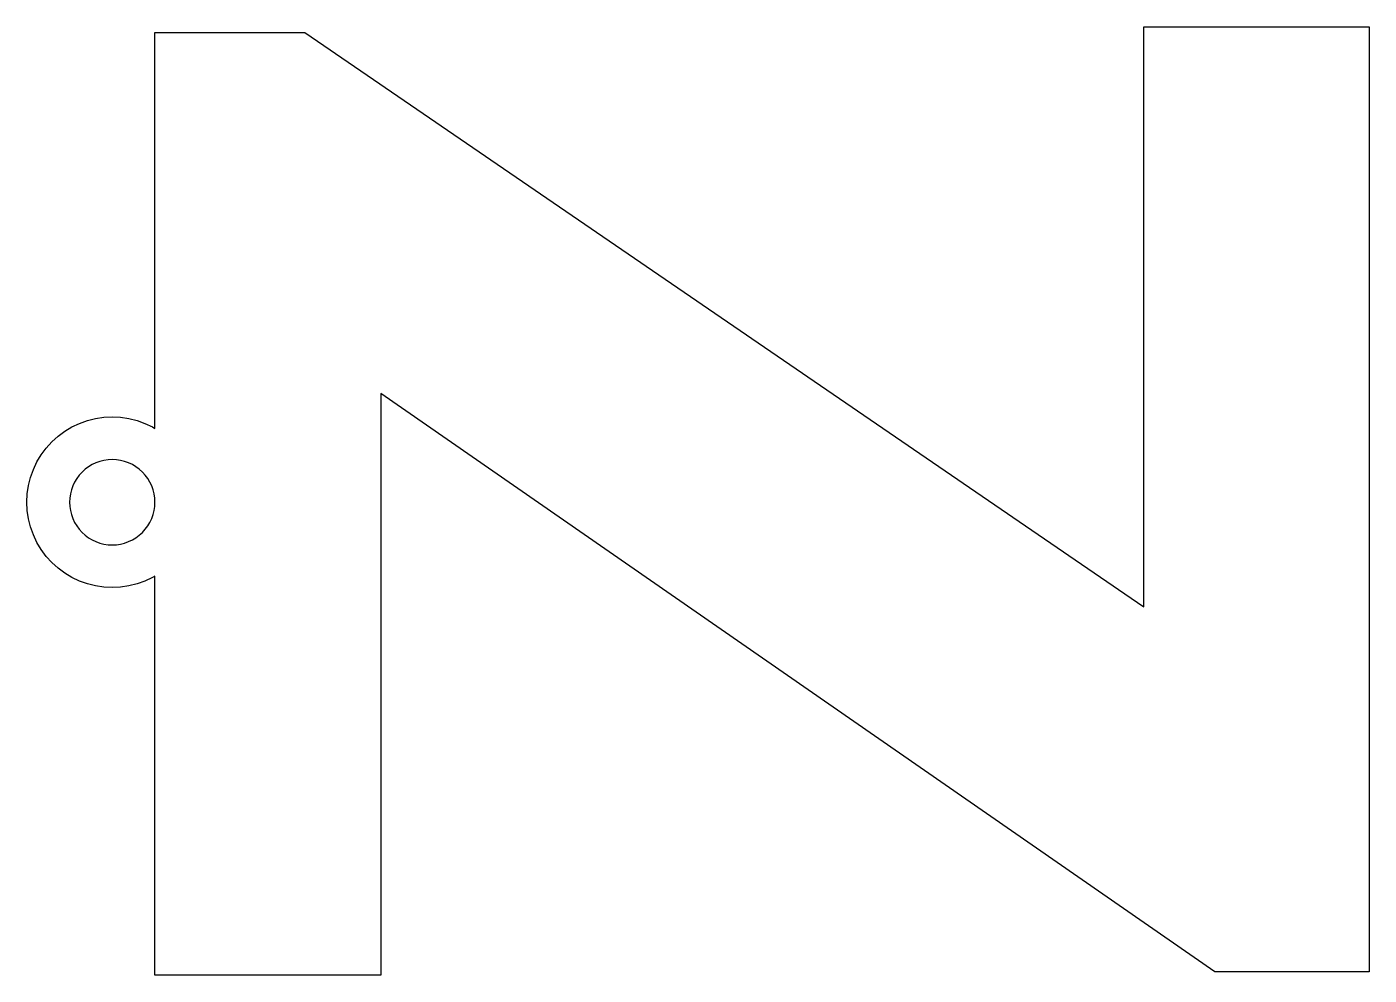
# Model space of a CAD drawing. Header units: millimetres. Extents: x -13.8 to 80.5, y 13.8 to 80.5.
import ezdxf

# ---------------------------------------------------------------- set-up
doc = ezdxf.new("R2010")
doc.units = ezdxf.units.MM

msp = doc.modelspace()

# ---------------------------------------------------------------- linework, layer by layer
at = {"color": 0}
for points in [[(-4.815, 80.085), (5.725, 80.085), (64.675, 39.715), (64.675, 80.495), (80.495, 80.495), (80.495, 14.055), (69.655, 14.055), (11.065, 54.715), (11.065, 13.815), (-4.815, 13.815), (-4.815, 41.881), (-4.987, 41.778), (-5.519, 41.526), (-6.073, 41.328), (-6.644, 41.185), (-7.227, 41.098), (-7.815, 41.069), (-8.403, 41.098), (-8.986, 41.185), (-9.557, 41.328), (-10.111, 41.526), (-10.643, 41.778), (-11.148, 42.081), (-11.621, 42.431), (-12.058, 42.827), (-12.453, 43.263), (-12.804, 43.736), (-13.107, 44.241), (-13.358, 44.773), (-13.557, 45.328), (-13.7, 45.899), (-13.786, 46.481), (-13.815, 47.069), (-13.786, 47.658), (-13.7, 48.24), (-13.557, 48.811), (-13.358, 49.366), (-13.107, 49.898), (-12.804, 50.403), (-12.453, 50.876), (-12.058, 51.312), (-11.621, 51.707), (-11.148, 52.058), (-10.643, 52.361), (-10.111, 52.613), (-9.557, 52.811), (-8.986, 52.954), (-8.403, 53.041), (-7.815, 53.069), (-7.227, 53.041), (-6.644, 52.954), (-6.073, 52.811), (-5.519, 52.613), (-4.987, 52.361), (-4.815, 52.258), (-4.815, 80.085)], [(-8.4, 50.012), (-8.686, 49.94), (-8.963, 49.841), (-9.229, 49.715), (-9.482, 49.564), (-9.718, 49.388), (-9.936, 49.191), (-10.134, 48.973), (-10.309, 48.736), (-10.461, 48.484), (-10.587, 48.217), (-10.686, 47.94), (-10.757, 47.655), (-10.801, 47.363), (-10.815, 47.069), (-10.801, 46.775), (-10.757, 46.484), (-10.686, 46.199), (-10.587, 45.921), (-10.461, 45.655), (-10.309, 45.403), (-10.134, 45.166), (-9.936, 44.948), (-9.718, 44.75), (-9.482, 44.575), (-9.229, 44.424), (-8.963, 44.298), (-8.686, 44.199), (-8.4, 44.127), (-8.109, 44.084), (-7.815, 44.069), (-7.521, 44.084), (-7.23, 44.127), (-6.944, 44.199), (-6.667, 44.298), (-6.401, 44.424), (-6.148, 44.575), (-5.912, 44.75), (-5.694, 44.948), (-5.496, 45.166), (-5.321, 45.403), (-5.169, 45.655), (-5.043, 45.921), (-4.944, 46.199), (-4.873, 46.484), (-4.829, 46.775), (-4.815, 47.069), (-4.829, 47.363), (-4.873, 47.655), (-4.944, 47.94), (-5.043, 48.217), (-5.169, 48.484), (-5.321, 48.736), (-5.496, 48.973), (-5.694, 49.191), (-5.912, 49.388), (-6.148, 49.564), (-6.401, 49.715), (-6.667, 49.841), (-6.944, 49.94), (-7.23, 50.012), (-7.521, 50.055), (-7.815, 50.069), (-8.109, 50.055), (-8.4, 50.012)]]:
    msp.add_lwpolyline(points, dxfattribs=at)

doc.saveas('drawing.dxf')
